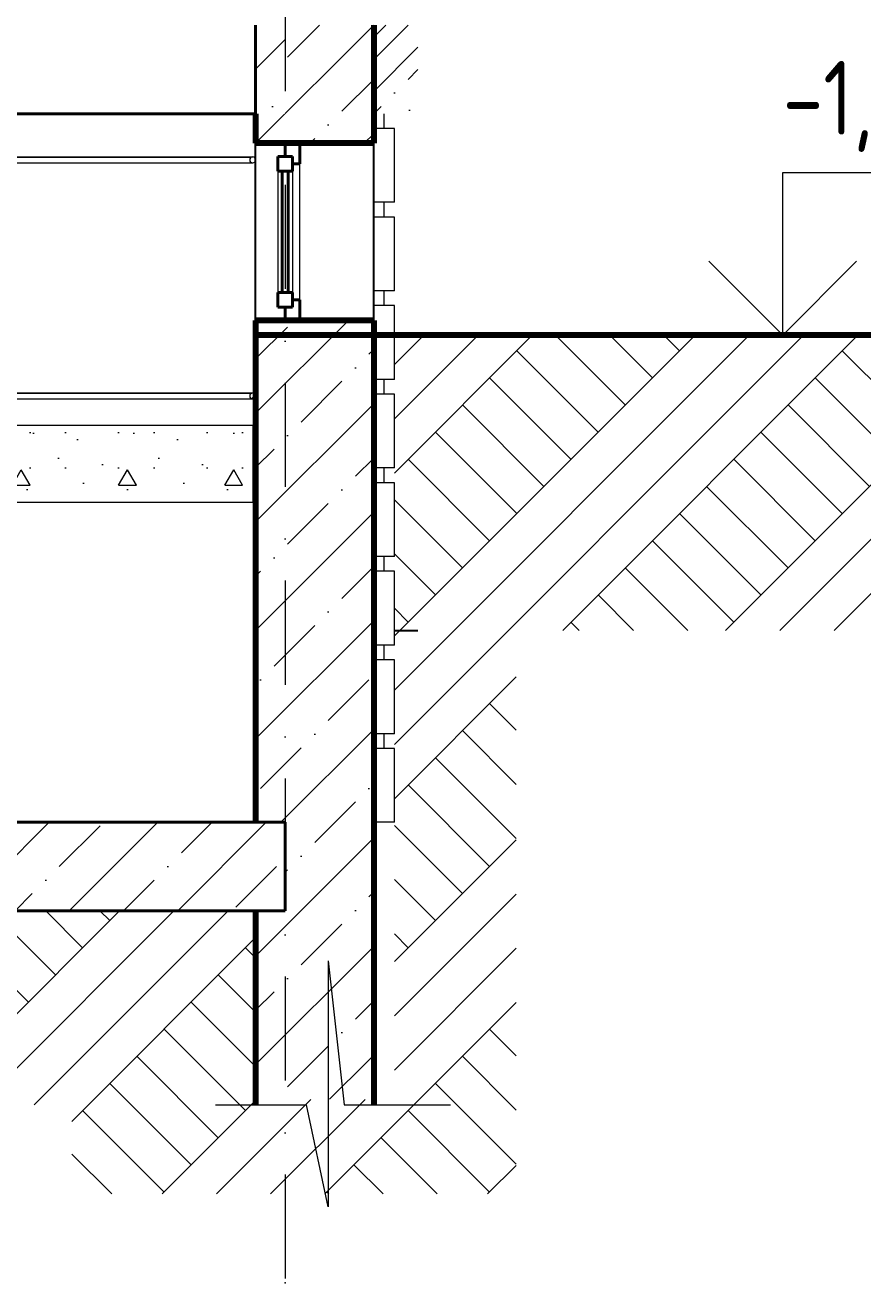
# Model space of a CAD drawing. Header units: feet. Extents: x -10410 to 374725, y -46422 to 88923.
# Drawn here: x 122983 to 125822, y -4260 to 0 of the extents above; entities that cross this region are included whole.
import ezdxf
from ezdxf.enums import TextEntityAlignment as Align

# ---------------------------------------------------------------- set-up
doc = ezdxf.new("R2010")
doc.units = ezdxf.units.FT
doc.header["$MEASUREMENT"] = 0
doc.set_wipeout_variables(frame=1)
doc.linetypes.add('Wipeout_Contour', pattern=[1000, 0, -1000])
doc.linetypes.add('Штрихпунктирная', pattern=[670.277762, 352.777767, -176.388884, 0, -141.111112])
for name, color, linetype in [('Интерьер - Мебель', 7, 'Continuous'), ('Конструктив - Лестницы', 7, 'Continuous'), ('Конструктив - Перекрытия', 7, 'Continuous'), ('Конструктив - Стены Несущие', 7, 'Continuous'), ('Местность - Рельеф', 7, 'Continuous'), ('Размер - Общий', 7, 'Continuous')]:
    doc.layers.add(name, color=color, linetype=linetype)
for name, color, linetype, lineweight in [('Интерьер - Мебель_Ном._пера__1', 7, 'Continuous', 20), ('Интерьер - Мебель_Ном._пера__7', 7, 'Continuous', 20), ('Конструктив - Лестницы_Ном._пера__1', 7, 'Continuous', 20), ('Конструктив - Перекрытия_Ном._пера__1', 7, 'Continuous', 20), ('Конструктив - Перекрытия_Ном._пера__21', 7, 'Continuous', 40), ('Конструктив - Стены Несущие_Ном._пера__120', 7, 'Continuous', 5), ('Конструктив - Стены Несущие_Ном._пера__21', 7, 'Continuous', 40), ('Конструктив - Стены Несущие_Ном._пера__47', 7, 'Continuous', 80), ('Местность - Рельеф_Ном._пера__1', 7, 'Continuous', 20), ('Местность - Рельеф_Ном._пера__41', 7, 'Continuous', 80), ('Размер - Общий_Ном._пера__120', 7, 'Continuous', 5), ('Размер - Общий_Ном._пера__21', 7, 'Continuous', 40)]:
    doc.layers.add(name, color=color, linetype=linetype, lineweight=lineweight)
for name, color, linetype, lineweight, true_color in [('Конструктив - Лестницы_Ном._пера__111', 7, 'Continuous', 5, 0xccccff), ('Конструктив - Перекрытия_Ном._пера__170', 7, 'Continuous', 5, 0x9f9f00), ('Конструктив - Стены Несущие_Ном._пера__87', 7, 'Continuous', 25, 0x6a6a6a), ('Местность - Рельеф_Ном._пера__118', 7, 'Continuous', 5, 0x573938), ('Местность - Рельеф_Ном._пера__93', 7, 'Continuous', 25, 0xa2a233), ('Элемент Модели - Оси_Ном._пера__94', 7, 'Continuous', 5, 0xdc4f00)]:
    doc.layers.add(name, color=color, linetype=linetype, lineweight=lineweight, true_color=true_color)
doc.styles.add('СГЕНЕРИР_СТИЛЬ_2', font='CS_Gost2304.shx')
doc.dimstyles.new('СГЕНЕРИР_СТИЛЬ__1', dxfattribs={"dimtxt": 250, "dimasz": 114, "dimexe": 0.18, "dimexo": 0, "dimgap": 0.09, "dimtad": 1, "dimtih": 1, "dimtoh": 1, "dimdec": 0, "dimzin": 0, "dimdsep": 46, "dimtxsty": 'СГЕНЕРИР_СТИЛЬ_2', "dimblk": 'ARROWHEAD_6', "dimblk1": 'ARROWHEAD_6', "dimblk2": 'ARROWHEAD_6', "dimcen": 0.09, "dimclrd": 7, "dimclre": 7, "dimclrt": 7, "dimazin": 0, "dimtfac": 1, "dimtdec": 4, "dimtmove": 0, "dimatfit": 3, "dimfxl": 1, "dimtolj": 1, "dimtzin": 0, "dimarcsym": 0})
pattern_1 = [(45, (0, 0), (-183.84776, 183.84776), []), (45, (-91.92, 91.92), (-183.84776, 183.84776), [195, -65, 0, -65])]
pattern_2 = [(0, (0, 0), (0, 623.5383), [60, -300]), (0, (180, 311.8), (0, 623.5383), [60, -300]), (60, (0, 0), (-540, 311.7692), [60, -300]), (60, (360, 0), (-540, 311.7692), [60, -300]), (120, (60, 0), (540, 311.7692), [60, -300]), (120, (420, 0), (540, 311.7692), [60, -300]), (0, (0, 60), (0, 120), [0, -120, 0, -180]), (45, (60, 60), (-84.85282, 84.85282), [0, -90, 0, -150.00001])]

# ---------------------------------------------------------------- blocks, each defined once
blk = doc.blocks.new('Отметка высоты 18')
at = {"layer": 'Интерьер - Мебель_Ном._пера__1', "linetype": 'Continuous'}
for p, q in [((0, 0), (0, 550)), ((0, 550), (766.1, 550)), ((0, 0), (-250, 250)), ((0, 0), (250, 250)), ((0, 0), (-550, 0)), ((0, 0), (350, 0))]:
    blk.add_line(p, q, dxfattribs=at)
at = {"layer": 'Интерьер - Мебель_Ном._пера__1', "style": 'СГЕНЕРИР_СТИЛЬ_2'}
blk.add_attdef('ac_toplevel', text='', height=250, dxfattribs=at).set_placement((0, 603.5), align=Align.BOTTOM_LEFT)
blk = doc.blocks.new('*D567')
at = {"layer": 'Размер - Общий_Ном._пера__120', "linetype": 'Continuous', "transparency": 16777216}
for p, q in [((109464.4, -4694.6), (109464.4, -4469.6)), ((123864.4, -4694.6), (123864.4, -4469.6)), ((109374.4, -4582.1), (109464.4, -4582.1)), ((109464.4, -4582.1), (123864.4, -4582.1)), ((123864.4, -4582.1), (123954.4, -4582.1))]:
    blk.add_line(p, q, dxfattribs=at)
at = {"layer": 'Размер - Общий_Ном._пера__21', "linetype": 'Continuous', "transparency": 16777216}
for p, q in [((109524.4, -4522.1), (109404.4, -4642.1)), ((123804.4, -4642.1), (123924.4, -4522.1))]:
    blk.add_line(p, q, dxfattribs=at)
at = {"layer": 'Размер - Общий_Ном._пера__120', "transparency": 16777216, "insert": (116237.8, -4532.1), "char_height": 250, "attachment_point": 7, "style": 'СГЕНЕРИР_СТИЛЬ_2'}
blk.add_mtext('\\A1;{\\FCS_Gost2304.shx|c204;14\xa0400}', dxfattribs=at)
blk = doc.blocks.new('ARROWHEAD_6')
at = {"color": 0, "linetype": 'Continuous', "lineweight": 0}
for p, q in [((-0.5, -0.5), (0.5, 0.5)), ((0, 0), (-1, 0))]:
    blk.add_line(p, q, dxfattribs=at)

msp = doc.modelspace()

# ---------------------------------------------------------------- linework, layer by layer
at = {"layer": 'Элемент Модели - Оси_Ном._пера__94', "linetype": 'Штрихпунктирная'}
msp.add_point((123864.44947, -4260.08142), dxfattribs=at)
msp.add_point((123864.44947, -4260.08142), dxfattribs=at)

# ---------------------------------------------------------------- wipeouts: each hides what was drawn before it
at = {"color": 254, "linetype": 'Wipeout_Contour', "lineweight": 0, "ltscale": 496904.811729}
msp.add_wipeout([(124234.44947, -2700), (124234.44947, -2450), (124164.44947, -2450), (124164.44947, -2700)], dxfattribs=at).dxf.layer = 'Интерьер - Мебель'
at = {"color": 254, "linetype": 'Wipeout_Contour', "lineweight": 0, "ltscale": 495616.561165}
msp.add_wipeout([(123889.44947, -930), (123914.44947, -930), (123914.44947, -470), (123889.44947, -470)], dxfattribs=at).dxf.layer = 'Конструктив - Стены Несущие'
at = {"color": 254, "linetype": 'Wipeout_Contour', "lineweight": 0, "ltscale": 2822181.066933423}
msp.add_wipeout([(120450.1917, -2700.00003), (123764.44947, -2700.00003), (123764.44947, -1256.53105), (123763.68826, -1260.3579), (123761.52053, -1263.60209), (123758.27628, -1265.76982), (123754.44949, -1266.53102), (122844.01797, -1266.53102), (122564.3167, -1143.7354), (122563.99878, -1181.53109), (122564.4456, -1234.65565), (122563.7912, -1237.30453), (122561.71463, -1239.07453), (122508.69814, -1265.58701), (122474.44645, -1280.62434), (122474.44645, -1356.53104), (123754.44649, -1356.53104), (123754.44649, -1616.53104), (122918.08647, -1616.53104), (122192.78644, -1934.96106), (121509.44651, -2234.96102), (121167.78653, -2384.961), (120484.44653, -2684.96104)], dxfattribs=at).dxf.layer = 'Конструктив - Стены Несущие'
at = {"color": 254, "linetype": 'Wipeout_Contour', "lineweight": 0, "ltscale": 1987862.70425635}
msp.add_wipeout([(124199.44947, -1800), (124199.44947, -1850), (124234.44947, -1850), (124234.44947, -2050), (124314.44941, -2050), (124314.44941, -1050), (124234.44947, -1050), (124234.44947, -1200), (124199.44947, -1200), (124199.44947, -1250), (124234.44947, -1250), (124234.44947, -1500), (124199.44947, -1500), (124199.44947, -1549.99999), (124234.44947, -1549.99999), (124234.44947, -1800)], dxfattribs=at).dxf.layer = 'Местность - Рельеф'

# ---------------------------------------------------------------- next in the draw order: hatches: boundary and pattern name
at = {"layer": 'Конструктив - Лестницы_Ном._пера__1', "linetype": 'Continuous'}
h = msp.add_hatch(dxfattribs=at)
h.set_pattern_fill('БЕТОН_02', color=256, style=0, pattern_type=2)
h.set_pattern_definition(pattern_2)
h.paths.add_polyline_path([(123754.44647, -1416.53103), (123754.44647, -1356.53103), (122504.44647, -1356.53103), (122504.44647, -1416.53103)])
h = msp.add_hatch(dxfattribs=at)
h.set_pattern_fill('БЕТОН_02', color=256, style=0, pattern_type=2)
h.set_pattern_definition(pattern_2)
h.paths.add_polyline_path([(123754.44647, -1616.53103), (123754.44647, -1416.53103), (122534.44647, -1416.53103), (122534.44647, -1616.53103)])
at = {"layer": 'Конструктив - Стены Несущие_Ном._пера__120', "linetype": 'Continuous'}
h = msp.add_hatch(dxfattribs=at)
h.set_pattern_fill('ЖЕЛЕЗОБЕТОН', color=256, style=0, pattern_type=2)
h.set_pattern_definition([(45, (116664.45, -2850), (-183.848, 183.848), []), (45, (116572.53, -2758.08), (-183.848, 183.848), [195, -65, 0, -65])])
h.paths.add_polyline_path([(109464.44947, -2700), (109464.44947, -3000), (123864.44947, -3000), (123864.44947, -2700)])

# ---------------------------------------------------------------- next in the draw order: linework, layer by layer
at = {"layer": 'Конструктив - Стены Несущие_Ном._пера__21', "linetype": 'Continuous'}
for p, q in [((123889.44947, -445), (123889.44947, -470)), ((123889.44947, -930), (123889.44947, -955))]:
    msp.add_line(p, q, dxfattribs=at)

# ---------------------------------------------------------------- next in the draw order: wipeouts: each hides what was drawn before it
at = {"color": 254, "linetype": 'Wipeout_Contour', "lineweight": 0, "ltscale": 496822.508734}
msp.add_wipeout([(124199.44947, -2450), (124199.44947, -2400), (124164.44947, -2400), (124164.44947, -2450)], dxfattribs=at).dxf.layer = 'Интерьер - Мебель'
at = {"color": 254, "linetype": 'Wipeout_Contour', "lineweight": 0, "ltscale": 744001.432289}
msp.add_wipeout([(123914.44947, -400), (123914.44947, -470), (123914.44947, -930), (123914.44947, -1000), (124164.44956, -1000), (124164.44956, -400)], dxfattribs=at).dxf.layer = 'Конструктив - Стены Несущие'
at = {"color": 254, "linetype": 'Wipeout_Contour', "lineweight": 0, "ltscale": 495466.388231}
msp.add_wipeout([(123889.44947, -495), (123839.44947, -495), (123839.44947, -905), (123889.44947, -905)], dxfattribs=at).dxf.layer = 'Конструктив - Стены Несущие'

# ---------------------------------------------------------------- next in the draw order: linework, layer by layer
at = {"layer": 'Конструктив - Стены Несущие_Ном._пера__120', "linetype": 'Continuous'}
for p, q in [((123889.44947, -495), (123889.44947, -905)), ((123914.44947, -930), (123914.44947, -470))]:
    msp.add_line(p, q, dxfattribs=at)
at = {"layer": 'Конструктив - Стены Несущие_Ном._пера__21', "linetype": 'Continuous'}
for p, q in [((123914.44947, -400), (123914.44947, -470)), ((123889.44947, -470), (123889.44947, -495)), ((123914.44947, -470), (123889.44947, -470)), ((123889.44947, -905), (123889.44947, -930)), ((123914.44947, -930), (123889.44947, -930)), ((123914.44947, -930), (123914.44947, -1000))]:
    msp.add_line(p, q, dxfattribs=at)

# ---------------------------------------------------------------- next in the draw order: wipeouts: each hides what was drawn before it
at = {"color": 254, "linetype": 'Wipeout_Contour', "lineweight": 0, "ltscale": 496881.386183}
msp.add_wipeout([(124234.44947, -2400), (124234.44947, -2150), (124164.44947, -2150), (124164.44947, -2400)], dxfattribs=at).dxf.layer = 'Интерьер - Мебель'
at = {"color": 254, "linetype": 'Wipeout_Contour', "lineweight": 0, "ltscale": 990682.4314}
msp.add_wipeout([(123864.44947, -400), (123764.44954, -400), (123764.44954, -1000), (123864.44947, -1000), (123864.44947, -955), (123839.44947, -955), (123839.44947, -445), (123864.44947, -445)], dxfattribs=at).dxf.layer = 'Конструктив - Стены Несущие'

# ---------------------------------------------------------------- next in the draw order: linework, layer by layer
at = {"layer": 'Конструктив - Стены Несущие_Ном._пера__120', "linetype": 'Continuous'}
msp.add_line((123839.44947, -495), (123839.44947, -905), dxfattribs=at)
at = {"layer": 'Конструктив - Стены Несущие_Ном._пера__21', "linetype": 'Continuous'}
for p, q in [((123864.44947, -400), (123864.44947, -445)), ((123839.44947, -445), (123839.44947, -495)), ((123864.44947, -445), (123839.44947, -445)), ((123889.44947, -445), (123864.44947, -445)), ((123889.44947, -495), (123839.44947, -495)), ((123854.44947, -495), (123854.44947, -905)), ((123874.44947, -905), (123874.44947, -495)), ((123839.44947, -905), (123839.44947, -955)), ((123889.44947, -905), (123839.44947, -905)), ((123864.44947, -955), (123839.44947, -955)), ((123864.44947, -955), (123864.44947, -1000)), ((123889.44947, -955), (123864.44947, -955))]:
    msp.add_line(p, q, dxfattribs=at)

# ---------------------------------------------------------------- next in the draw order: wipeouts: each hides what was drawn before it
at = {"color": 254, "linetype": 'Wipeout_Contour', "lineweight": 0, "ltscale": 496800.528566}
msp.add_wipeout([(124199.44947, -2150), (124199.44947, -2100), (124164.44947, -2100), (124164.44947, -2150)], dxfattribs=at).dxf.layer = 'Интерьер - Мебель'
at = {"color": 254, "linetype": 'Wipeout_Contour', "lineweight": 0, "ltscale": 2340459.073652017}
msp.add_wipeout([(121789.0482, -781.53107), (122848.21491, -1246.53101), (123754.44949, -1246.53101), (123758.27628, -1247.29221), (123761.52053, -1249.45994), (123763.68826, -1252.70419), (123764.44947, -1256.53105), (123764.44947, -456.53108), (123763.68826, -460.35787), (123761.52053, -463.60211), (123758.27628, -465.76978), (123754.44949, -466.53105), (122844.01797, -466.53105), (122564.3167, -343.73543), (122563.99878, -381.53105), (122564.4456, -434.65561), (122563.7912, -437.30456), (122561.71463, -439.07449), (122508.69814, -465.58704)], dxfattribs=at).dxf.layer = 'Конструктив - Стены Несущие'

# ---------------------------------------------------------------- next in the draw order: wipeouts: each hides what was drawn before it
at = {"color": 254, "linetype": 'Wipeout_Contour', "lineweight": 0, "ltscale": 496860.857734}
msp.add_wipeout([(124234.44947, -2100), (124234.44947, -1850), (124164.44947, -1850), (124164.44947, -2100)], dxfattribs=at).dxf.layer = 'Интерьер - Мебель'
at = {"color": 254, "linetype": 'Wipeout_Contour', "lineweight": 0, "ltscale": 493218.938596}
msp.add_wipeout([(123750.62263, -1247.29224), (122848.05519, -1247.29224), (122847.6003, -1249.45997), (123747.3784, -1249.45997)], dxfattribs=at).dxf.layer = 'Конструктив - Лестницы'
at = {"color": 254, "linetype": 'Wipeout_Contour', "lineweight": 0, "ltscale": 987932.895523}
msp.add_wipeout([(123764.44947, -299.99999), (122514.44942, -299.99999), (122848.21491, -446.53104), (123754.44949, -446.53104), (123758.27628, -447.29224), (123761.52053, -449.45997), (123763.68826, -452.70422), (123764.44947, -456.53108)], dxfattribs=at).dxf.layer = 'Конструктив - Стены Несущие'

# ---------------------------------------------------------------- next in the draw order: wipeouts: each hides what was drawn before it
at = {"color": 254, "linetype": 'Wipeout_Contour', "lineweight": 0, "ltscale": 496781.446093}
msp.add_wipeout([(124199.44947, -1850), (124199.44947, -1800), (124164.44947, -1800), (124164.44947, -1850)], dxfattribs=at).dxf.layer = 'Интерьер - Мебель'
at = {"color": 254, "linetype": 'Wipeout_Contour', "lineweight": 0, "ltscale": 493190.317226}
msp.add_wipeout([(122844.17774, -465.76983), (123750.62263, -465.76983), (123747.3784, -463.6021), (122844.63263, -463.6021)], dxfattribs=at).dxf.layer = 'Конструктив - Лестницы'
at = {"color": 254, "linetype": 'Wipeout_Contour', "lineweight": 0, "ltscale": 493212.499585}
msp.add_wipeout([(123747.3784, -1249.45997), (122847.6003, -1249.45997), (122846.91951, -1252.7042), (123745.21067, -1252.7042)], dxfattribs=at).dxf.layer = 'Конструктив - Лестницы'
at = {"color": 254, "linetype": 'Wipeout_Contour', "lineweight": 0, "ltscale": 491874.842449}
msp.add_wipeout([(121831.11638, 0.00003), (122514.44953, -300.00005), (123764.44954, -300.00005), (123764.44954, -0.00003)], dxfattribs=at).dxf.layer = 'Конструктив - Перекрытия'

# ---------------------------------------------------------------- next in the draw order: wipeouts: each hides what was drawn before it
at = {"color": 254, "linetype": 'Wipeout_Contour', "lineweight": 0, "ltscale": 496843.226741}
msp.add_wipeout([(124234.44947, -1800), (124234.44947, -1550), (124164.44947, -1550), (124164.44947, -1800)], dxfattribs=at).dxf.layer = 'Интерьер - Мебель'
at = {"color": 254, "linetype": 'Wipeout_Contour', "lineweight": 0, "ltscale": 493185.998889}
msp.add_wipeout([(122844.63263, -463.6021), (123747.3784, -463.6021), (123745.21067, -460.35787), (122845.31342, -460.35787)], dxfattribs=at).dxf.layer = 'Конструктив - Лестницы'
at = {"color": 254, "linetype": 'Wipeout_Contour', "lineweight": 0, "ltscale": 493208.229063}
msp.add_wipeout([(123745.21067, -1252.7042), (122846.91951, -1252.7042), (122846.11647, -1256.53103), (123744.44947, -1256.53103)], dxfattribs=at).dxf.layer = 'Конструктив - Лестницы'

# ---------------------------------------------------------------- next in the draw order: wipeouts: each hides what was drawn before it
at = {"color": 254, "linetype": 'Wipeout_Contour', "lineweight": 0, "ltscale": 496765.261649}
msp.add_wipeout([(124199.44947, -1550), (124199.44947, -1500), (124164.44947, -1500), (124164.44947, -1550)], dxfattribs=at).dxf.layer = 'Интерьер - Мебель'
at = {"color": 254, "linetype": 'Wipeout_Contour', "lineweight": 0, "ltscale": 493184.499336}
msp.add_wipeout([(122845.31342, -460.35787), (123745.21067, -460.35787), (123744.44947, -456.53103), (122846.11647, -456.53103)], dxfattribs=at).dxf.layer = 'Конструктив - Лестницы'
at = {"color": 254, "linetype": 'Wipeout_Contour', "lineweight": 0, "ltscale": 493206.779051}
msp.add_wipeout([(123744.44947, -1256.53103), (122846.11647, -1256.53103), (122845.31342, -1260.35787), (123745.21067, -1260.35787)], dxfattribs=at).dxf.layer = 'Конструктив - Лестницы'

# ---------------------------------------------------------------- next in the draw order: wipeouts: each hides what was drawn before it
at = {"color": 254, "linetype": 'Wipeout_Contour', "lineweight": 0, "ltscale": 496828.493512}
msp.add_wipeout([(124234.44947, -1500), (124234.44947, -1250), (124164.44947, -1250), (124164.44947, -1500)], dxfattribs=at).dxf.layer = 'Интерьер - Мебель'
at = {"color": 254, "linetype": 'Wipeout_Contour', "lineweight": 0, "ltscale": 493186.048735}
msp.add_wipeout([(122846.11647, -456.53103), (123744.44947, -456.53103), (123745.21067, -452.7042), (122846.91951, -452.7042)], dxfattribs=at).dxf.layer = 'Конструктив - Лестницы'
at = {"color": 254, "linetype": 'Wipeout_Contour', "lineweight": 0, "ltscale": 493208.370296}
msp.add_wipeout([(123745.21067, -1260.35787), (122845.31342, -1260.35787), (122844.63263, -1263.6021), (123747.3784, -1263.6021)], dxfattribs=at).dxf.layer = 'Конструктив - Лестницы'

# ---------------------------------------------------------------- next in the draw order: wipeouts: each hides what was drawn before it
at = {"color": 254, "linetype": 'Wipeout_Contour', "lineweight": 0, "ltscale": 496751.975517}
msp.add_wipeout([(124199.44947, -1250), (124199.44947, -1200), (124164.44947, -1200), (124164.44947, -1250)], dxfattribs=at).dxf.layer = 'Интерьер - Мебель'
at = {"color": 254, "linetype": 'Wipeout_Contour', "lineweight": 0, "ltscale": 493190.411209}
msp.add_wipeout([(122846.91951, -452.7042), (123745.21067, -452.7042), (123747.3784, -449.45997), (122847.6003, -449.45997)], dxfattribs=at).dxf.layer = 'Конструктив - Лестницы'
at = {"color": 254, "linetype": 'Wipeout_Contour', "lineweight": 0, "ltscale": 493212.758666}
msp.add_wipeout([(123747.3784, -1263.6021), (122844.63263, -1263.6021), (122844.17774, -1265.76983), (123750.62263, -1265.76983)], dxfattribs=at).dxf.layer = 'Конструктив - Лестницы'

# ---------------------------------------------------------------- next in the draw order: wipeouts: each hides what was drawn before it
at = {"color": 254, "linetype": 'Wipeout_Contour', "lineweight": 0, "ltscale": 496816.658306}
msp.add_wipeout([(124234.44947, -1200), (124234.44947, -950), (124164.44947, -950), (124164.44947, -1200)], dxfattribs=at).dxf.layer = 'Интерьер - Мебель'
at = {"color": 254, "linetype": 'Wipeout_Contour', "lineweight": 0, "ltscale": 493196.920737}
msp.add_wipeout([(122847.6003, -449.45997), (123747.3784, -449.45997), (123750.62263, -447.29224), (122848.05519, -447.29224)], dxfattribs=at).dxf.layer = 'Конструктив - Лестницы'
at = {"color": 254, "linetype": 'Wipeout_Contour', "lineweight": 0, "ltscale": 493219.275825}
msp.add_wipeout([(123750.62263, -1265.76983), (122844.17774, -1265.76983), (122844.01801, -1266.53103), (123754.44947, -1266.53103)], dxfattribs=at).dxf.layer = 'Конструктив - Лестницы'

# ---------------------------------------------------------------- next in the draw order: linework, layer by layer
at = {"layer": 'Конструктив - Стены Несущие_Ном._пера__47', "linetype": 'Continuous', "flags": 128}
msp.add_lwpolyline([(124164.44955, -1000), (123914.44947, -1000), (123864.44947, -1000), (123764.44954, -1000)], dxfattribs=at)

# ---------------------------------------------------------------- next in the draw order: wipeouts: each hides what was drawn before it
at = {"color": 254, "linetype": 'Wipeout_Contour', "lineweight": 0, "ltscale": 496741.587929}
msp.add_wipeout([(124199.44947, -950), (124199.44947, -900), (124164.44947, -900), (124164.44947, -950)], dxfattribs=at).dxf.layer = 'Интерьер - Мебель'
at = {"color": 254, "linetype": 'Wipeout_Contour', "lineweight": 0, "ltscale": 493204.586051}
msp.add_wipeout([(122848.05519, -447.29224), (123750.62263, -447.29224), (123754.44947, -446.53103), (122848.21492, -446.53103)], dxfattribs=at).dxf.layer = 'Конструктив - Лестницы'
at = {"color": 254, "linetype": 'Wipeout_Contour', "lineweight": 0, "ltscale": 493226.565564}
msp.add_wipeout([(123754.44947, -1246.53103), (122848.21492, -1246.53103), (122848.05519, -1247.29224), (123750.62263, -1247.29224)], dxfattribs=at).dxf.layer = 'Конструктив - Лестницы'

# ---------------------------------------------------------------- next in the draw order: hatches: boundary and pattern name
at = {"layer": 'Конструктив - Лестницы_Ном._пера__111', "linetype": 'Continuous'}
h = msp.add_hatch(dxfattribs=at)
h.set_pattern_fill('ЖЕЛЕЗОБЕТОН', color=256, style=0, pattern_type=2)
h.set_pattern_definition(pattern_1)
h.paths.add_polyline_path([(123750.62263, -1247.29224), (123747.3784, -1249.45997), (123745.21067, -1252.7042), (123744.44947, -1256.53103), (123745.21067, -1260.35787), (123747.3784, -1263.6021), (123750.62263, -1265.76983), (123754.44947, -1266.53103), (123758.2763, -1265.76983), (123761.52053, -1263.6021), (123763.68826, -1260.35787), (123764.44947, -1256.53103), (123763.68826, -1252.7042), (123761.52053, -1249.45997), (123758.2763, -1247.29224), (123754.44947, -1246.53103)])
at = {"layer": 'Конструктив - Стены Несущие_Ном._пера__120', "linetype": 'Continuous'}
h = msp.add_hatch(dxfattribs=at)
h.set_pattern_fill('ЖЕЛЕЗОБЕТОН', color=256, style=0, pattern_type=2)
h.set_pattern_definition([(45, (123964.45, -1850), (-183.848, 183.848), []), (45, (123872.53, -1758.08), (-183.848, 183.848), [195, -65, 0, -65])])
h.paths.add_polyline_path([(123764.44954, -1000), (123764.44947, -2699.99998), (123864.44945, -2699.99998), (123864.44945, -3000.00002), (123764.44947, -3000.00002), (123764.44947, -3656.83634), (124164.44949, -3656.83634), (124164.44949, -2699.99998), (124164.44956, -1000)])

# ---------------------------------------------------------------- next in the draw order: linework, layer by layer
at = {"layer": 'Интерьер - Мебель_Ном._пера__7', "linetype": 'Continuous'}
msp.add_line((124234.44947, -950), (124164.44947, -950), dxfattribs=at)

# ---------------------------------------------------------------- next in the draw order: wipeouts: each hides what was drawn before it
at = {"color": 254, "linetype": 'Wipeout_Contour', "lineweight": 0, "ltscale": 496807.721329}
msp.add_wipeout([(124234.44947, -900), (124234.44947, -650), (124164.44947, -650), (124164.44947, -900)], dxfattribs=at).dxf.layer = 'Интерьер - Мебель'
at = {"color": 254, "linetype": 'Wipeout_Contour', "lineweight": 0, "ltscale": 493196.79667}
msp.add_wipeout([(122844.01801, -466.53103), (123754.44947, -466.53103), (123750.62263, -465.76983), (122844.17774, -465.76983)], dxfattribs=at).dxf.layer = 'Конструктив - Лестницы'

# ---------------------------------------------------------------- next in the draw order: hatches: boundary and pattern name
at = {"layer": 'Конструктив - Лестницы_Ном._пера__111', "linetype": 'Continuous'}
h = msp.add_hatch(dxfattribs=at)
h.set_pattern_fill('ЖЕЛЕЗОБЕТОН', color=256, style=0, pattern_type=2)
h.set_pattern_definition(pattern_1)
h.paths.add_polyline_path([(123750.62263, -465.76983), (123754.44947, -466.53103), (123758.2763, -465.76983), (123761.52053, -463.6021), (123763.68826, -460.35787), (123764.44947, -456.53103), (123763.68826, -452.7042), (123761.52053, -449.45997), (123758.2763, -447.29224), (123754.44947, -446.53103), (123750.62263, -447.29224), (123747.3784, -449.45997), (123745.21067, -452.7042), (123744.44947, -456.53103), (123745.21067, -460.35787), (123747.3784, -463.6021)])

# ---------------------------------------------------------------- next in the draw order: linework, layer by layer
at = {"layer": 'Интерьер - Мебель_Ном._пера__7', "linetype": 'Continuous'}
for p, q in [((124234.44947, -900), (124234.44947, -650)), ((124234.44947, -900), (124164.44947, -900)), ((124199.44947, -950), (124199.44947, -900))]:
    msp.add_line(p, q, dxfattribs=at)
at = {"layer": 'Конструктив - Лестницы_Ном._пера__1', "linetype": 'Continuous'}
for p, q in [((122844.01801, -466.53103), (123754.44947, -466.53103)), ((122848.21492, -446.53103), (123754.44947, -446.53103))]:
    msp.add_line(p, q, dxfattribs=at)
at = {"layer": 'Конструктив - Лестницы_Ном._пера__1', "linetype": 'Continuous', "flags": 128}
msp.add_lwpolyline([(123744.44947, -456.53103), (123745.21067, -460.35787), (123747.3784, -463.6021), (123750.62263, -465.76983), (123754.44947, -466.53103), (123758.2763, -465.76983), (123761.52053, -463.6021), (123763.68826, -460.35787), (123764.44947, -456.53103), (123763.68826, -452.7042), (123761.52053, -449.45997), (123758.2763, -447.29224), (123754.44947, -446.53103), (123750.62263, -447.29224), (123747.3784, -449.45997), (123745.21067, -452.7042)], close=True, dxfattribs=at)
at = {"layer": 'Конструктив - Стены Несущие_Ном._пера__87', "linetype": 'Continuous'}
msp.add_line((123764.44954, -1000), (123764.44954, -400), dxfattribs=at)

# ---------------------------------------------------------------- next in the draw order: wipeouts: each hides what was drawn before it
at = {"color": 254, "linetype": 'Wipeout_Contour', "lineweight": 0, "ltscale": 496734.099068}
msp.add_wipeout([(124199.44947, -650), (124199.44947, -600), (124164.44947, -600), (124164.44947, -650)], dxfattribs=at).dxf.layer = 'Интерьер - Мебель'
at = {"color": 254, "linetype": 'Wipeout_Contour', "lineweight": 0, "ltscale": 4316119.575132368}
msp.add_wipeout([(108666.41377, -1049.99961), (106832.83325, -1049.99961), (106832.83325, -2049.9998), (108666.41377, -2049.9998), (108666.41377, -3672.67588), (108666.41377, -4114.14593), (109599.04704, -4114.14593), (110385.67818, -4114.14593), (110385.67818, -3672.67588), (110385.67818, -3656.83657), (119164.44955, -3656.83657), (119164.44955, -3672.67588), (119799.13641, -3672.67588), (119799.13641, -3656.83657), (123141.85296, -3656.83657), (123141.85296, -3959.01235), (124647.27344, -3959.01235), (124647.27344, -3638.59198), (124647.27344, -2050.0001), (126650.45044, -2050.0001), (126650.45044, -1249.99988), (126650.45044, -1049.9999), (124234.44953, -1049.9999), (124234.44953, -1249.99988), (124234.44953, -3638.59198), (123764.4497, -3638.59198), (123764.4497, -3000.00001), (121531.95299, -3000.00001), (119799.13641, -3000.00001), (119164.44955, -3000.00001), (110385.67818, -3000.00001), (109599.04704, -3000.00001), (109599.04704, -3656.83657), (109599.04704, -3672.67588), (109164.44965, -3672.67588), (109164.44965, -2049.9998), (109164.44965, -1049.99961)], dxfattribs=at).dxf.layer = 'Местность - Рельеф'

# ---------------------------------------------------------------- next in the draw order: hatches: boundary and pattern name
at = {"layer": 'Местность - Рельеф_Ном._пера__118', "linetype": 'Continuous'}
h = msp.add_hatch(dxfattribs=at)
h.set_pattern_fill('ГРУНТ_02', color=256, style=0, pattern_type=2)
h.set_pattern_definition([(45, (0, 0), (-275.7716, 275.7716), []), (45, (-91.9, 91.9), (-551.5433, 551.5433), []), (45, (-183.85, 183.85), (-551.5433, 551.5433), []), (135, (-275.77, 275.77), (91.92388, 91.92388), [390, -390])])
h.paths.add_polyline_path([(108666.41377, -1049.99961), (106832.83325, -1049.99961), (106832.83325, -2049.9998), (108666.41377, -2049.9998), (108666.41377, -3672.67588), (108666.41377, -4114.14593), (109599.04704, -4114.14593), (110385.67818, -4114.14593), (110385.67818, -3672.67588), (110385.67818, -3656.83657), (119164.44955, -3656.83657), (119164.44955, -3672.67588), (119799.13641, -3672.67588), (119799.13641, -3656.83657), (123141.85296, -3656.83657), (123141.85296, -3959.01235), (124647.27344, -3959.01235), (124647.27344, -3638.59198), (124647.27344, -2050.0001), (126650.45044, -2050.0001), (126650.45044, -1249.99988), (126650.45044, -1049.9999), (124234.44953, -1049.9999), (124234.44953, -1249.99988), (124234.44953, -3638.59198), (123764.4497, -3638.59198), (123764.4497, -3000.00001), (121531.95299, -3000.00001), (119799.13641, -3000.00001), (119164.44955, -3000.00001), (110385.67818, -3000.00001), (109599.04704, -3000.00001), (109599.04704, -3656.83657), (109599.04704, -3672.67588), (109164.44965, -3672.67588), (109164.44965, -2049.9998), (109164.44965, -1049.99961)])

# ---------------------------------------------------------------- next in the draw order: linework, layer by layer
at = {"layer": 'Интерьер - Мебель_Ном._пера__7', "linetype": 'Continuous'}
for p, q in [((124234.44947, -650), (124164.44947, -650)), ((124234.44947, -1200), (124234.44947, -950)), ((124234.44947, -1200), (124164.44947, -1200)), ((124199.44947, -1250), (124199.44947, -1200)), ((124234.44947, -1250), (124164.44947, -1250)), ((124234.44947, -1500), (124234.44947, -1250)), ((124234.44947, -1500), (124164.44947, -1500)), ((124199.44947, -1550), (124199.44947, -1500)), ((124234.44947, -1550), (124164.44947, -1550)), ((124234.44947, -1800), (124234.44947, -1550)), ((124234.44947, -1800), (124164.44947, -1800)), ((124199.44947, -1850), (124199.44947, -1800)), ((124234.44947, -1850), (124164.44947, -1850)), ((124234.44947, -2100), (124234.44947, -1850)), ((124234.44947, -2100), (124164.44947, -2100)), ((124199.44947, -2150), (124199.44947, -2100)), ((124234.44947, -2150), (124164.44947, -2150)), ((124234.44947, -2400), (124234.44947, -2150)), ((124234.44947, -2400), (124164.44947, -2400)), ((124199.44947, -2450), (124199.44947, -2400)), ((124234.44947, -2450), (124164.44947, -2450)), ((124234.44947, -2700), (124234.44947, -2450)), ((124234.44947, -2700), (124164.44947, -2700))]:
    msp.add_line(p, q, dxfattribs=at)
at = {"layer": 'Конструктив - Лестницы_Ном._пера__1', "linetype": 'Continuous'}
for p, q in [((123754.44947, -1266.53103), (122844.01801, -1266.53103)), ((123754.44947, -1246.53103), (122848.21492, -1246.53103)), ((123754.44647, -1356.53103), (122504.44647, -1356.53103)), ((123754.44647, -1356.53103), (123754.44647, -1416.53103)), ((123754.44647, -1416.53103), (123754.44647, -1616.53103))]:
    msp.add_line(p, q, dxfattribs=at)
at = {"layer": 'Конструктив - Лестницы_Ном._пера__1', "linetype": 'Continuous', "flags": 128}
msp.add_lwpolyline([(123745.21067, -1260.35787), (123747.3784, -1263.6021), (123750.62263, -1265.76983), (123754.44947, -1266.53103), (123758.2763, -1265.76983), (123761.52053, -1263.6021), (123763.68826, -1260.35787), (123764.44947, -1256.53103), (123763.68826, -1252.7042), (123761.52053, -1249.45997), (123758.2763, -1247.29224), (123754.44947, -1246.53103), (123750.62263, -1247.29224), (123747.3784, -1249.45997), (123745.21067, -1252.7042), (123744.44947, -1256.53103)], close=True, dxfattribs=at)
msp.add_lwpolyline([(123754.44647, -1616.53103), (122918.08647, -1616.53103), (122898.68377, -1625.04942), (122534.44647, -1784.96103), (122517.16692, -1792.54732), (122192.78647, -1934.96103), (122175.50642, -1942.54732), (121851.11647, -2084.96103), (121833.83642, -2092.54732), (121509.44647, -2234.96103), (121492.16692, -2242.54732), (121167.78647, -2384.96103), (121150.50642, -2392.54732), (120826.11647, -2534.96103), (120808.83642, -2542.54732), (120484.44647, -2684.96103), (120467.16692, -2692.54732), (120142.78647, -2834.96103), (120125.50642, -2842.54732), (119801.11647, -2984.96103), (119799.59921, -2985.62711), (119771.11647, -2998.13103)], dxfattribs=at)
at = {"layer": 'Конструктив - Перекрытия_Ном._пера__1', "linetype": 'Continuous'}
for p, q in [((123628.58053, -3656.83634), (123936.43347, -3656.83634)), ((124064.25098, -3656.83634), (124425.15381, -3656.83634))]:
    msp.add_line(p, q, dxfattribs=at)
at = {"layer": 'Конструктив - Перекрытия_Ном._пера__21', "linetype": 'Continuous'}
for p, q in [((123864.44947, -2700), (120450.19171, -2700)), ((123864.44947, -2700), (123864.44947, -3000)), ((123864.44947, -3000), (109464.44947, -3000))]:
    msp.add_line(p, q, dxfattribs=at)
at = {"layer": 'Конструктив - Стены Несущие_Ном._пера__47', "linetype": 'Continuous'}
for p, q in [((123764.44954, -1000), (123764.44949, -2700.00003)), ((124164.44955, -1000), (124164.44947, -2700)), ((124164.44947, -2700), (124164.44947, -3656.83634)), ((123764.44948, -3000), (123764.44947, -3656.83634))]:
    msp.add_line(p, q, dxfattribs=at)
at = {"layer": 'Местность - Рельеф_Ном._пера__1', "linetype": 'Continuous'}
for p, q in [((124010.25453, -3169.16534), (124064.25098, -3656.83634)), ((124010.25453, -3169.16534), (124010.25453, -4002.25341)), ((124010.25453, -4002.25341), (123936.43347, -3656.83634))]:
    msp.add_line(p, q, dxfattribs=at)
at = {"layer": 'Местность - Рельеф_Ном._пера__41', "linetype": 'Continuous'}
msp.add_line((126650.45044, -1050), (123764.44947, -1050), dxfattribs=at)
at = {"layer": 'Местность - Рельеф_Ном._пера__93', "linetype": 'Continuous'}
for p, q in [((124234.44947, -1050), (124314.44939, -1050)), ((124234.44947, -2050), (124314.44939, -2050))]:
    msp.add_line(p, q, dxfattribs=at)

# ---------------------------------------------------------------- next in the draw order: block references
at = {"layer": 'Интерьер - Мебель', "linetype": 'Continuous'}
ref = msp.add_blockref('Отметка высоты 18', (125550.56824, -1049.65579), dxfattribs=dict(at, zscale=1000))
ref.add_attrib('ac_toplevel', '-1,050', dxfattribs={"layer": 'Интерьер - Мебель_Ном._пера__1', "color": 7, "height": 250, "style": 'СГЕНЕРИР_СТИЛЬ_2'}).set_placement((125550.56824, -446.20063), align=Align.BOTTOM_LEFT)

# ---------------------------------------------------------------- next in the draw order: dimensions: what is measured, and where the dimension line sits
at = {"layer": 'Размер - Общий', "linetype": 'Continuous'}
dim = msp.add_linear_dim(base=(123864.44947, -4582.10507), p1=(109464.44947, -5157.06089), p2=(123864.44947, -5260.08142), dimstyle='СГЕНЕРИР_СТИЛЬ__1', dxfattribs=at)
dim.commit()
dim.dimension.update_dxf_attribs({"geometry": '*D567', "text_midpoint": (116760.0682, -4407.10507), "dimtype": 160})

# ---------------------------------------------------------------- next in the draw order: wipeouts: each hides what was drawn before it
at = {"color": 254, "linetype": 'Wipeout_Contour', "lineweight": 0, "ltscale": 496801.682739}
msp.add_wipeout([(124234.44947, -600), (124234.44947, -350), (124164.44947, -350), (124164.44947, -600)], dxfattribs=at).dxf.layer = 'Интерьер - Мебель'

# ---------------------------------------------------------------- next in the draw order: linework, layer by layer
at = {"layer": 'Интерьер - Мебель_Ном._пера__7', "linetype": 'Continuous'}
for p, q in [((124234.44947, -600), (124234.44947, -350)), ((124234.44947, -600), (124164.44947, -600)), ((124199.44947, -650), (124199.44947, -600))]:
    msp.add_line(p, q, dxfattribs=at)
at = {"layer": 'Конструктив - Стены Несущие_Ном._пера__47', "linetype": 'Continuous', "flags": 128}
msp.add_lwpolyline([(124164.44955, -400), (123914.44947, -400), (123864.44947, -400), (123764.44954, -400)], dxfattribs=at)
at = {"layer": 'Конструктив - Стены Несущие_Ном._пера__87', "linetype": 'Continuous'}
msp.add_line((124164.44955, -1000), (124164.44955, -400), dxfattribs=at)

# ---------------------------------------------------------------- next in the draw order: wipeouts: each hides what was drawn before it
at = {"color": 254, "linetype": 'Wipeout_Contour', "lineweight": 0, "ltscale": 496729.509064}
msp.add_wipeout([(124199.44947, -350), (124199.44947, -300), (124164.44947, -300), (124164.44947, -350)], dxfattribs=at).dxf.layer = 'Интерьер - Мебель'

# ---------------------------------------------------------------- next in the draw order: linework, layer by layer
at = {"layer": 'Интерьер - Мебель_Ном._пера__7', "linetype": 'Continuous'}
msp.add_line((124234.44947, -350), (124164.44947, -350), dxfattribs=at)

# ---------------------------------------------------------------- next in the draw order: wipeouts: each hides what was drawn before it
at = {"color": 254, "linetype": 'Wipeout_Contour', "lineweight": 0, "ltscale": 496958.522288}
msp.add_wipeout([(124314.44938, -300), (124314.44938, 0), (124164.44955, 0), (124164.44955, -300)], dxfattribs=at).dxf.layer = 'Конструктив - Перекрытия'

# ---------------------------------------------------------------- next in the draw order: hatches: boundary and pattern name
at = {"layer": 'Конструктив - Перекрытия_Ном._пера__170', "linetype": 'Continuous'}
h = msp.add_hatch(dxfattribs=at)
h.set_pattern_fill('ЖЕЛЕЗОБЕТОН', color=256, style=0, pattern_type=2)
h.set_pattern_definition(pattern_1)
h.paths.add_polyline_path([(124314.44938, -300), (124314.44938, 0), (124164.44955, 0), (124164.44955, -300)])
at = {"layer": 'Конструктив - Стены Несущие_Ном._пера__120', "linetype": 'Continuous'}
h = msp.add_hatch(dxfattribs=at)
h.set_pattern_fill('ЖЕЛЕЗОБЕТОН', color=256, style=0, pattern_type=2)
h.set_pattern_definition([(45, (123964.45, -200), (-183.85, 183.85), []), (45, (123872.53, -108.08), (-183.85, 183.85), [195, -65, 0, -65])])
h.paths.add_polyline_path([(124164.44955, -400), (124164.4495, 0), (123864.44947, 0), (123864.44947, -300), (123764.44954, -300), (123764.44954, -400)])
h = msp.add_hatch(dxfattribs=at)
h.set_pattern_fill('ЖЕЛЕЗОБЕТОН', color=256, style=0, pattern_type=2)
h.set_pattern_definition([(45, (124239.45, -150), (-183.85, 183.85), []), (45, (124147.53, -58.08), (-183.85, 183.85), [195, -65, 0, -65])])
h.paths.add_polyline_path([(124314.44939, -300), (124314.44939, 0), (124164.44948, 0), (124164.44948, -300)])

# ---------------------------------------------------------------- next in the draw order: linework, layer by layer
at = {"layer": 'Интерьер - Мебель_Ном._пера__7', "linetype": 'Continuous'}
msp.add_line((124199.44947, -350), (124199.44947, -300), dxfattribs=at)
at = {"layer": 'Конструктив - Стены Несущие_Ном._пера__47', "linetype": 'Continuous'}
msp.add_line((124164.44955, 0), (124164.44955, -400), dxfattribs=at)

# ---------------------------------------------------------------- next in the draw order: wipeouts: each hides what was drawn before it
at = {"color": 254, "linetype": 'Wipeout_Contour', "lineweight": 0, "ltscale": 495258.524907}
msp.add_wipeout([(123864.44947, -300), (123864.44947, 0), (123764.44954, 0), (123764.44954, -300)], dxfattribs=at).dxf.layer = 'Конструктив - Перекрытия'

# ---------------------------------------------------------------- next in the draw order: hatches: boundary and pattern name
at = {"layer": 'Конструктив - Перекрытия_Ном._пера__170', "linetype": 'Continuous'}
h = msp.add_hatch(dxfattribs=at)
h.set_pattern_fill('ЖЕЛЕЗОБЕТОН', color=256, style=0, pattern_type=2)
h.set_pattern_definition(pattern_1)
h.paths.add_polyline_path([(123864.44947, -300), (123864.44947, 0), (123764.44954, 0), (123764.44954, -300)])

# ---------------------------------------------------------------- next in the draw order: linework, layer by layer
at = {"layer": 'Конструктив - Перекрытия_Ном._пера__21', "linetype": 'Continuous'}
for p, q in [((123764.44954, 0), (123764.44954, -300)), ((123764.44954, -300), (122514.43334, -300))]:
    msp.add_line(p, q, dxfattribs=at)
at = {"layer": 'Конструктив - Стены Несущие_Ном._пера__47', "linetype": 'Continuous'}
msp.add_line((123764.44954, -300), (123764.44954, -400), dxfattribs=at)
at = {"layer": 'Элемент Модели - Оси_Ном._пера__94', "linetype": 'Штрихпунктирная'}
msp.add_line((123864.44947, 800), (123864.44947, -4260.08142), dxfattribs=at)

doc.saveas('drawing.dxf')
